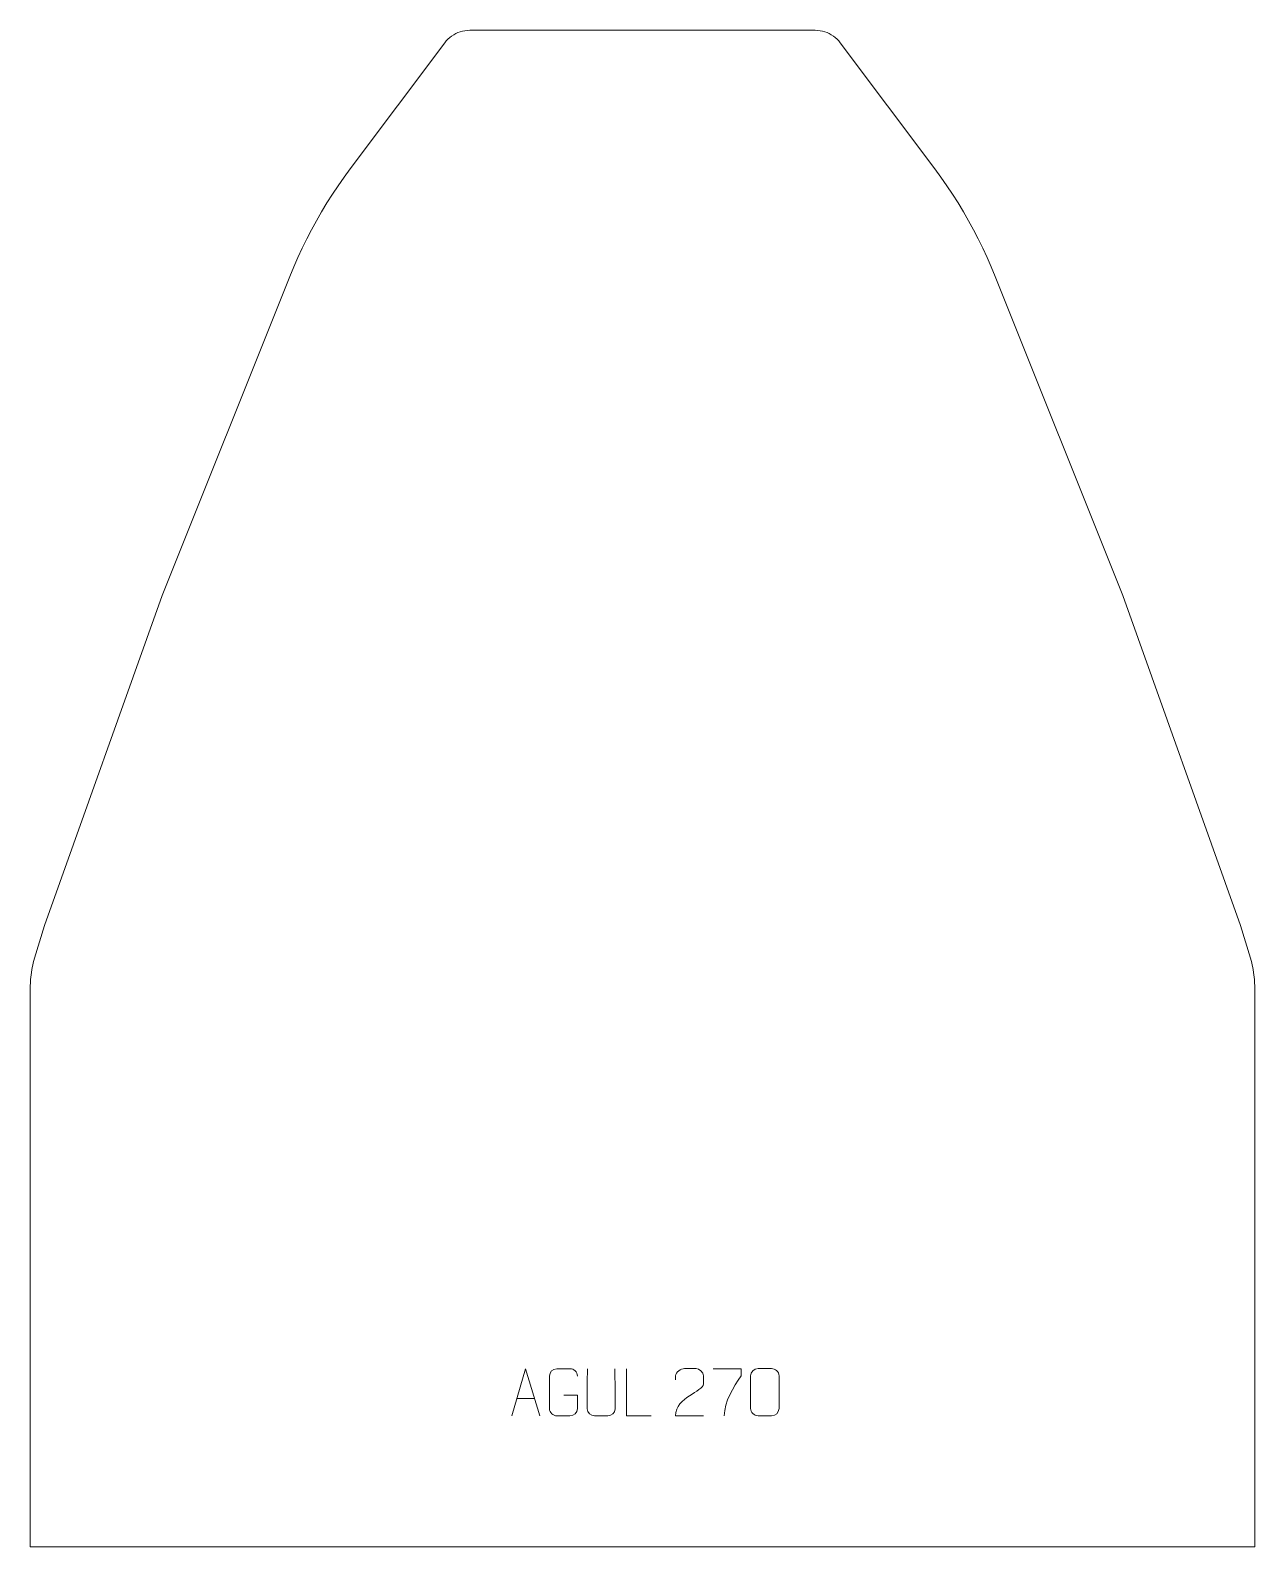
# Model space of a CAD drawing. Header units: millimetres. Extents: x -325 to 325, y 300 to 1105.
import ezdxf

# ---------------------------------------------------------------- set-up
doc = ezdxf.new("R2010")
doc.units = ezdxf.units.MM
doc.header["$MEASUREMENT"] = 0
doc.layers.add('layer 1', color=7, linetype='Continuous')

msp = doc.modelspace()

# ---------------------------------------------------------------- linework, layer by layer
at = {"layer": 'layer 1', "color": 242, "lineweight": 9}
msp.add_open_spline([(-91.719, 1104.9995), (-91.719, 1104.9995), (91.7193, 1104.9995), (91.7193, 1104.9995), (91.7193, 1104.9995), (91.7193, 1104.9995), (92.9972, 1104.9491), (92.9972, 1104.9491), (92.9972, 1104.9491), (92.9972, 1104.9491), (94.2685, 1104.8009), (94.2685, 1104.8009), (94.2685, 1104.8009), (94.2685, 1104.8009), (95.5234, 1104.5555), (95.5234, 1104.5555), (95.5234, 1104.5555), (95.5234, 1104.5555), (96.7566, 1104.2137), (96.7566, 1104.2137), (96.7566, 1104.2137), (96.7566, 1104.2137), (97.9602, 1103.7784), (97.9602, 1103.7784), (97.9602, 1103.7784), (97.9602, 1103.7784), (99.1253, 1103.2503), (99.1253, 1103.2503), (99.1253, 1103.2503), (99.1253, 1103.2503), (100.2475, 1102.6341), (100.2475, 1102.6341), (100.2475, 1102.6341), (100.2475, 1102.6341), (101.3172, 1101.9339), (101.3172, 1101.9339), (101.3172, 1101.9339), (101.3172, 1101.9339), (102.331, 1101.1522), (102.331, 1101.1522), (102.331, 1101.1522), (102.331, 1101.1522), (103.2814, 1100.2953), (103.2814, 1100.2953), (103.2814, 1100.2953), (103.2814, 1100.2953), (104.1616, 1099.3669), (104.1616, 1099.3669), (104.1616, 1099.3669), (104.1616, 1099.3669), (104.9682, 1098.3739), (104.9682, 1098.3739), (104.9682, 1098.3739), (104.9682, 1098.3739), (155.1961, 1031.4047), (155.1961, 1031.4047), (155.1961, 1031.4047), (155.1961, 1031.4047), (158.4294, 1026.9931), (158.4294, 1026.9931), (158.4294, 1026.9931), (158.4294, 1026.9931), (161.5653, 1022.5123), (161.5653, 1022.5123), (161.5653, 1022.5123), (161.5653, 1022.5123), (164.6026, 1017.9638), (164.6026, 1017.9638), (164.6026, 1017.9638), (164.6026, 1017.9638), (167.539, 1013.3494), (167.539, 1013.3494), (167.539, 1013.3494), (167.539, 1013.3494), (170.3744, 1008.6725), (170.3744, 1008.6725), (170.3744, 1008.6725), (170.3744, 1008.6725), (173.1057, 1003.9344), (173.1057, 1003.9344), (173.1057, 1003.9344), (173.1057, 1003.9344), (175.7329, 999.137), (175.7329, 999.137), (175.7329, 999.137), (175.7329, 999.137), (178.2538, 994.2837), (178.2538, 994.2837), (178.2538, 994.2837), (178.2538, 994.2837), (180.6685, 989.3766), (180.6685, 989.3766), (180.6685, 989.3766), (180.6685, 989.3766), (182.9745, 984.417), (182.9745, 984.417), (182.9745, 984.417), (182.9745, 984.417), (185.1711, 979.408), (185.1711, 979.408), (185.1711, 979.408), (185.1711, 979.408), (187.258, 974.3527), (187.258, 974.3527), (187.258, 974.3527), (187.258, 974.3527), (254.9997, 804.9989), (254.9997, 804.9989), (254.9997, 804.9989), (254.9997, 804.9989), (317.5463, 629.8438), (317.5463, 629.8438), (317.5463, 629.8438), (317.5463, 629.8438), (322.7734, 612.4207), (322.7734, 612.4207), (322.7734, 612.4207), (322.7734, 612.4207), (323.4507, 609.9482), (323.4507, 609.9482), (323.4507, 609.9482), (323.4507, 609.9482), (323.7433, 608.6999), (323.7433, 608.6999), (323.7433, 608.6999), (323.7433, 608.6999), (324.0062, 607.4447), (324.0062, 607.4447), (324.0062, 607.4447), (324.0062, 607.4447), (324.2386, 606.1833), (324.2386, 606.1833), (324.2386, 606.1833), (324.2386, 606.1833), (324.6113, 603.647), (324.6113, 603.647), (324.6113, 603.647), (324.6113, 603.647), (324.7506, 602.3723), (324.7506, 602.3723), (324.7506, 602.3723), (324.7506, 602.3723), (324.8603, 601.0941), (324.8603, 601.0941), (324.8603, 601.0941), (324.8603, 601.0941), (324.937, 599.8141), (324.937, 599.8141), (324.937, 599.8141), (324.937, 599.8141), (324.9995, 597.2515), (324.9995, 597.2515), (324.9995, 597.2515), (324.9995, 597.2515), (324.9995, 299.9998), (324.9995, 299.9998), (324.9995, 299.9998), (324.9995, 299.9998), (-324.9994, 299.9998), (-324.9994, 299.9998), (-324.9994, 299.9998), (-324.9994, 299.9998), (-324.9994, 597.2515), (-324.9994, 597.2515), (-324.9994, 597.2515), (-324.9994, 597.2515), (-324.938, 599.8141), (-324.938, 599.8141), (-324.938, 599.8141), (-324.938, 599.8141), (-324.8603, 601.0941), (-324.8603, 601.0941), (-324.8603, 601.0941), (-324.8603, 601.0941), (-324.7506, 602.3723), (-324.7506, 602.3723), (-324.7506, 602.3723), (-324.7506, 602.3723), (-324.6114, 603.647), (-324.6114, 603.647), (-324.6114, 603.647), (-324.6114, 603.647), (-324.2385, 606.1833), (-324.2385, 606.1833), (-324.2385, 606.1833), (-324.2385, 606.1833), (-324.0062, 607.4447), (-324.0062, 607.4447), (-324.0062, 607.4447), (-324.0062, 607.4447), (-323.7433, 608.6999), (-323.7433, 608.6999), (-323.7433, 608.6999), (-323.7433, 608.6999), (-323.4507, 609.9482), (-323.4507, 609.9482), (-323.4507, 609.9482), (-323.4507, 609.9482), (-322.7734, 612.4207), (-322.7734, 612.4207), (-322.7734, 612.4207), (-322.7734, 612.4207), (-317.5463, 629.8438), (-317.5463, 629.8438), (-317.5463, 629.8438), (-317.5463, 629.8438), (-254.9997, 804.9989), (-254.9997, 804.9989), (-254.9997, 804.9989), (-254.9997, 804.9989), (-187.258, 974.3527), (-187.258, 974.3527), (-187.258, 974.3527), (-187.258, 974.3527), (-185.1711, 979.408), (-185.1711, 979.408), (-185.1711, 979.408), (-185.1711, 979.408), (-182.9745, 984.417), (-182.9745, 984.417), (-182.9745, 984.417), (-182.9745, 984.417), (-180.6686, 989.3766), (-180.6686, 989.3766), (-180.6686, 989.3766), (-180.6686, 989.3766), (-178.2539, 994.2837), (-178.2539, 994.2837), (-178.2539, 994.2837), (-178.2539, 994.2837), (-175.7329, 999.137), (-175.7329, 999.137), (-175.7329, 999.137), (-175.7329, 999.137), (-173.1057, 1003.9344), (-173.1057, 1003.9344), (-173.1057, 1003.9344), (-173.1057, 1003.9344), (-170.3731, 1008.6725), (-170.3731, 1008.6725), (-170.3731, 1008.6725), (-170.3731, 1008.6725), (-167.5387, 1013.3494), (-167.5387, 1013.3494), (-167.5387, 1013.3494), (-167.5387, 1013.3494), (-164.6026, 1017.9638), (-164.6026, 1017.9638), (-164.6026, 1017.9638), (-164.6026, 1017.9638), (-161.5653, 1022.5123), (-161.5653, 1022.5123), (-161.5653, 1022.5123), (-161.5653, 1022.5123), (-158.4295, 1026.9931), (-158.4295, 1026.9931), (-158.4295, 1026.9931), (-158.4295, 1026.9931), (-155.1961, 1031.4047), (-155.1961, 1031.4047), (-155.1961, 1031.4047), (-155.1961, 1031.4047), (-104.9694, 1098.3739), (-104.9694, 1098.3739), (-104.9694, 1098.3739), (-104.9694, 1098.3739), (-104.1616, 1099.3669), (-104.1616, 1099.3669), (-104.1616, 1099.3669), (-104.1616, 1099.3669), (-103.2814, 1100.2953), (-103.2814, 1100.2953), (-103.2814, 1100.2953), (-103.2814, 1100.2953), (-102.331, 1101.1522), (-102.331, 1101.1522), (-102.331, 1101.1522), (-102.331, 1101.1522), (-101.3172, 1101.9339), (-101.3172, 1101.9339), (-101.3172, 1101.9339), (-101.3172, 1101.9339), (-100.2475, 1102.6341), (-100.2475, 1102.6341), (-100.2475, 1102.6341), (-100.2475, 1102.6341), (-99.1253, 1103.2503), (-99.1253, 1103.2503), (-99.1253, 1103.2503), (-99.1253, 1103.2503), (-97.9602, 1103.7784), (-97.9602, 1103.7784), (-97.9602, 1103.7784), (-97.9602, 1103.7784), (-96.7566, 1104.2137), (-96.7566, 1104.2137), (-96.7566, 1104.2137), (-96.7566, 1104.2137), (-95.5234, 1104.5555), (-95.5234, 1104.5555), (-95.5234, 1104.5555), (-95.5234, 1104.5555), (-94.2685, 1104.8009), (-94.2685, 1104.8009), (-94.2685, 1104.8009), (-94.2685, 1104.8009), (-92.9972, 1104.9491), (-92.9972, 1104.9491), (-92.9972, 1104.9491), (-92.9972, 1104.9491), (-91.719, 1104.9995), (-91.719, 1104.9995)], degree=3, knots=[0, 0, 0, 0, 0.01265823, 0.01265823, 0.01265823, 0.01265823, 0.02531646, 0.02531646, 0.02531646, 0.02531646, 0.03797468, 0.03797468, 0.03797468, 0.03797468, 0.05063291, 0.05063291, 0.05063291, 0.05063291, 0.06329114, 0.06329114, 0.06329114, 0.06329114, 0.07594937, 0.07594937, 0.07594937, 0.07594937, 0.08860759, 0.08860759, 0.08860759, 0.08860759, 0.10126582, 0.10126582, 0.10126582, 0.10126582, 0.11392405, 0.11392405, 0.11392405, 0.11392405, 0.12658228, 0.12658228, 0.12658228, 0.12658228, 0.13924051, 0.13924051, 0.13924051, 0.13924051, 0.15189873, 0.15189873, 0.15189873, 0.15189873, 0.16455696, 0.16455696, 0.16455696, 0.16455696, 0.17721519, 0.17721519, 0.17721519, 0.17721519, 0.18987342, 0.18987342, 0.18987342, 0.18987342, 0.20253165, 0.20253165, 0.20253165, 0.20253165, 0.21518987, 0.21518987, 0.21518987, 0.21518987, 0.2278481, 0.2278481, 0.2278481, 0.2278481, 0.24050633, 0.24050633, 0.24050633, 0.24050633, 0.25316456, 0.25316456, 0.25316456, 0.25316456, 0.26582278, 0.26582278, 0.26582278, 0.26582278, 0.27848101, 0.27848101, 0.27848101, 0.27848101, 0.29113924, 0.29113924, 0.29113924, 0.29113924, 0.30379747, 0.30379747, 0.30379747, 0.30379747, 0.3164557, 0.3164557, 0.3164557, 0.3164557, 0.32911392, 0.32911392, 0.32911392, 0.32911392, 0.34177215, 0.34177215, 0.34177215, 0.34177215, 0.35443038, 0.35443038, 0.35443038, 0.35443038, 0.36708861, 0.36708861, 0.36708861, 0.36708861, 0.37974684, 0.37974684, 0.37974684, 0.37974684, 0.39240506, 0.39240506, 0.39240506, 0.39240506, 0.40506329, 0.40506329, 0.40506329, 0.40506329, 0.41772152, 0.41772152, 0.41772152, 0.41772152, 0.43037975, 0.43037975, 0.43037975, 0.43037975, 0.44303797, 0.44303797, 0.44303797, 0.44303797, 0.4556962, 0.4556962, 0.4556962, 0.4556962, 0.46835443, 0.46835443, 0.46835443, 0.46835443, 0.48101266, 0.48101266, 0.48101266, 0.48101266, 0.49367089, 0.49367089, 0.49367089, 0.49367089, 0.50632911, 0.50632911, 0.50632911, 0.50632911, 0.51898734, 0.51898734, 0.51898734, 0.51898734, 0.53164557, 0.53164557, 0.53164557, 0.53164557, 0.5443038, 0.5443038, 0.5443038, 0.5443038, 0.55696203, 0.55696203, 0.55696203, 0.55696203, 0.56962025, 0.56962025, 0.56962025, 0.56962025, 0.58227848, 0.58227848, 0.58227848, 0.58227848, 0.59493671, 0.59493671, 0.59493671, 0.59493671, 0.60759494, 0.60759494, 0.60759494, 0.60759494, 0.62025316, 0.62025316, 0.62025316, 0.62025316, 0.63291139, 0.63291139, 0.63291139, 0.63291139, 0.64556962, 0.64556962, 0.64556962, 0.64556962, 0.65822785, 0.65822785, 0.65822785, 0.65822785, 0.67088608, 0.67088608, 0.67088608, 0.67088608, 0.6835443, 0.6835443, 0.6835443, 0.6835443, 0.69620253, 0.69620253, 0.69620253, 0.69620253, 0.70886076, 0.70886076, 0.70886076, 0.70886076, 0.72151899, 0.72151899, 0.72151899, 0.72151899, 0.73417722, 0.73417722, 0.73417722, 0.73417722, 0.74683544, 0.74683544, 0.74683544, 0.74683544, 0.75949367, 0.75949367, 0.75949367, 0.75949367, 0.7721519, 0.7721519, 0.7721519, 0.7721519, 0.78481013, 0.78481013, 0.78481013, 0.78481013, 0.79746835, 0.79746835, 0.79746835, 0.79746835, 0.81012658, 0.81012658, 0.81012658, 0.81012658, 0.82278481, 0.82278481, 0.82278481, 0.82278481, 0.83544304, 0.83544304, 0.83544304, 0.83544304, 0.84810127, 0.84810127, 0.84810127, 0.84810127, 0.86075949, 0.86075949, 0.86075949, 0.86075949, 0.87341772, 0.87341772, 0.87341772, 0.87341772, 0.88607595, 0.88607595, 0.88607595, 0.88607595, 0.89873418, 0.89873418, 0.89873418, 0.89873418, 0.91139241, 0.91139241, 0.91139241, 0.91139241, 0.92405063, 0.92405063, 0.92405063, 0.92405063, 0.93670886, 0.93670886, 0.93670886, 0.93670886, 0.94936709, 0.94936709, 0.94936709, 0.94936709, 0.96202532, 0.96202532, 0.96202532, 0.96202532, 0.97468354, 0.97468354, 0.97468354, 0.97468354, 1, 1, 1, 1], dxfattribs=at)
at = {"layer": 'layer 1', "color": 250, "lineweight": 9}
for points, knots in [([(-41.696, 380.4715), (-41.696, 380.4715), (-34.5279, 380.4715), (-34.5279, 380.4715), (-34.5279, 380.4715), (-34.5279, 380.4715), (-34.5279, 373.3034), (-34.5279, 373.3034), (-34.5279, 373.3034), (-34.6676, 370.98), (-36.3448, 369.5004), (-38.4926, 369.4896), (-38.4926, 369.4896), (-40.8244, 369.49), (-43.1564, 369.49), (-45.4879, 369.4896), (-45.4879, 369.4896), (-47.4128, 369.3842), (-49.385, 371.2687), (-49.3738, 373.286), (-49.3738, 373.286), (-49.3734, 379.0561), (-49.3734, 384.8258), (-49.3738, 390.5951), (-49.3738, 390.5951), (-49.3696, 392.7332), (-47.6228, 394.4524), (-45.4705, 394.439), (-45.4705, 394.439), (-43.1448, 394.439), (-40.8187, 394.439), (-38.4926, 394.439), (-38.4926, 394.439), (-36.5459, 394.4744), (-34.5545, 392.9829), (-34.5279, 390.5452)], [0, 0, 0, 0, 0.1, 0.1, 0.1, 0.1, 0.2, 0.2, 0.2, 0.2, 0.3, 0.3, 0.3, 0.3, 0.4, 0.4, 0.4, 0.4, 0.5, 0.5, 0.5, 0.5, 0.6, 0.6, 0.6, 0.6, 0.7, 0.7, 0.7, 0.7, 0.8, 0.8, 0.8, 0.8, 1, 1, 1, 1]), ([(32.3153, 369.5322), (27.4009, 369.5325), (22.4865, 369.5325), (17.5724, 369.5322), (17.5724, 369.5322), (17.5724, 379.4645), (32.2234, 382.1057), (32.3153, 386.416), (32.3153, 386.416), (32.315, 387.8401), (32.315, 389.2638), (32.3153, 390.6871), (32.3153, 390.6871), (32.2984, 392.7642), (30.1756, 394.489), (28.5046, 394.5063), (28.5046, 394.5063), (26.4314, 394.5059), (24.3585, 394.5059), (22.2861, 394.5063), (22.2861, 394.5063), (20.464, 394.5228), (17.6393, 392.7307), (17.5724, 390.6371), (17.5724, 390.6371), (17.5724, 390.6371), (17.5724, 388.5823), (17.5724, 388.5823)], [0, 0, 0, 0, 0.125, 0.125, 0.125, 0.125, 0.25, 0.25, 0.25, 0.25, 0.375, 0.375, 0.375, 0.375, 0.5, 0.5, 0.5, 0.5, 0.625, 0.625, 0.625, 0.625, 0.75, 0.75, 0.75, 0.75, 1, 1, 1, 1]), ([(37.5358, 394.4986), (37.5358, 394.4986), (52.3519, 394.4986), (52.3519, 394.4986), (52.3519, 394.4986), (52.3516, 393.249), (52.3516, 391.9994), (52.3519, 390.7496), (52.3519, 390.7496), (48.3575, 384.7525), (43.4423, 376.9189), (43.4423, 369.5401)], [0, 0, 0, 0, 0.25, 0.25, 0.25, 0.25, 0.5, 0.5, 0.5, 0.5, 1, 1, 1, 1]), ([(61.3632, 394.5186), (63.7293, 394.5186), (66.0958, 394.5186), (68.4623, 394.5186), (68.4623, 394.5186), (70.4428, 394.5542), (72.4688, 393.0599), (72.4959, 390.6178), (72.4959, 390.6178), (72.4955, 384.8604), (72.4955, 379.1026), (72.4959, 373.3444), (72.4959, 373.3444), (72.3538, 371.0168), (70.6474, 369.5345), (68.4623, 369.5237), (68.4623, 369.5237), (66.0899, 369.5241), (63.7175, 369.5241), (61.3455, 369.5237), (61.3455, 369.5237), (59.387, 369.4181), (57.3806, 371.306), (57.392, 373.327), (57.392, 373.327), (57.3924, 379.1076), (57.3924, 384.8879), (57.392, 390.6677), (57.392, 390.6677), (57.3963, 392.8097), (59.1734, 394.5322), (61.3632, 394.5186)], [0, 0, 0, 0, 0.11111111, 0.11111111, 0.11111111, 0.11111111, 0.22222222, 0.22222222, 0.22222222, 0.22222222, 0.33333333, 0.33333333, 0.33333333, 0.33333333, 0.44444444, 0.44444444, 0.44444444, 0.44444444, 0.55555556, 0.55555556, 0.55555556, 0.55555556, 0.66666667, 0.66666667, 0.66666667, 0.66666667, 0.77777778, 0.77777778, 0.77777778, 0.77777778, 1, 1, 1, 1]), ([(-69.4214, 369.4858), (-69.4214, 369.4858), (-62.0504, 394.4393), (-62.0504, 394.4393), (-62.0504, 394.4393), (-62.0504, 394.4393), (-54.4805, 369.4858), (-54.4805, 369.4858)], [0, 0, 0, 0, 0.33333333, 0.33333333, 0.33333333, 0.33333333, 1, 1, 1, 1]), ([(-14.6237, 394.4435), (-14.6241, 388.904), (-14.5283, 378.7022), (-14.5279, 373.1618), (-14.5279, 373.1618), (-14.6677, 370.9223), (-16.3449, 369.4961), (-18.4926, 369.4856), (-18.4926, 369.4856), (-20.8245, 369.486), (-23.1564, 369.486), (-25.4879, 369.4856), (-25.4879, 369.4856), (-27.4129, 369.3841), (-29.385, 371.2006), (-29.3738, 373.1451), (-29.3738, 373.1451), (-29.3735, 378.707), (-29.2781, 388.8824), (-29.2785, 394.4435)], [0, 0, 0, 0, 0.16666667, 0.16666667, 0.16666667, 0.16666667, 0.33333333, 0.33333333, 0.33333333, 0.33333333, 0.5, 0.5, 0.5, 0.5, 0.66666667, 0.66666667, 0.66666667, 0.66666667, 1, 1, 1, 1]), ([(4.5236, 369.4857), (4.5236, 369.4857), (-8.4255, 369.4857), (-8.4255, 369.4857), (-8.4255, 369.4857), (-8.4255, 369.4857), (-8.4255, 394.4393), (-8.4255, 394.4393)], [0, 0, 0, 0, 0.33333333, 0.33333333, 0.33333333, 0.33333333, 1, 1, 1, 1])]:
    msp.add_open_spline(points, degree=3, knots=knots, dxfattribs=at)
msp.add_open_spline([(-66.6988, 378.7352), (-66.6988, 378.7352), (-57.2031, 378.7352), (-57.2031, 378.7352)], degree=3, dxfattribs=at)

doc.saveas('drawing.dxf')
